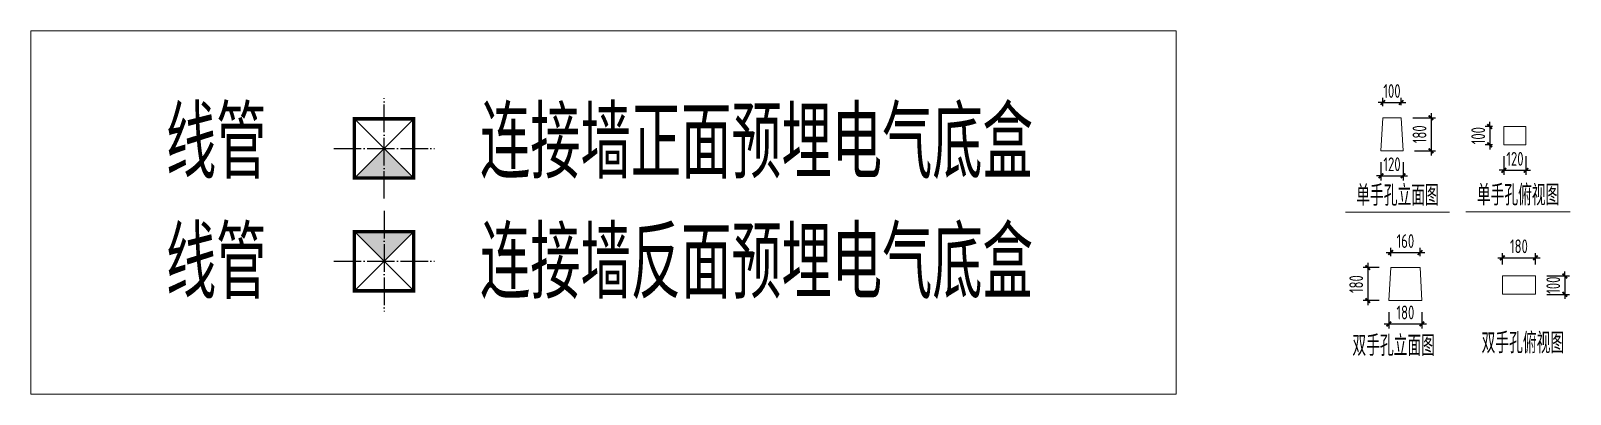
# Model space of a CAD drawing. Extents: x -85320 to 1679916, y -1321939 to 627.
# Drawn here: x 927253 to 994222, y -847620 to -831779 of the extents above; entities that cross this region are included whole.
import ezdxf
from ezdxf.enums import TextEntityAlignment as Align

# ---------------------------------------------------------------- set-up
doc = ezdxf.new("R2010")
doc.units = 0
doc.header["$LTSCALE"] = 1000
doc.linetypes.add('DOTE', pattern=[2.42, 2, -0.2, 0.02, -0.2])
for name, color, linetype in [('DIAN BOX', 7, 'Continuous'), ('DOTE', 1, 'DOTE'), ('G-03通用-09表格文字', 7, 'Continuous'), ('拉模', 7, 'Continuous'), ('水暖电标注图层', 7, 'Continuous')]:
    doc.layers.add(name, color=color, linetype=linetype)
for name, color, linetype, lineweight in [('WCOL', 7, 'Continuous', 0), ('手孔', 6, 'Continuous', 0), ('预制墙图名', 7, 'Continuous', 18)]:
    doc.layers.add(name, color=color, linetype=linetype, lineweight=lineweight)
doc.styles.add('TSSD_Dimension', font='tssdeng.shx', dxfattribs={"width": 0.7, "bigfont": 'hztxt.shx'})
doc.styles.add('样式 2', font='yjkeng.shx', dxfattribs={"width": 0.7, "bigfont": 'yjkchn.shx'})
doc.styles.add('设计院三', font='tssdeng.shx', dxfattribs={"width": 0.7, "bigfont": 'hztxt.shx'})
doc.dimstyles.new('标注', dxfattribs={"dimtxt": 300, "dimasz": 100, "dimexe": 100, "dimexo": 250, "dimgap": 100, "dimtad": 1, "dimdec": 0, "dimlfac": 0.25, "dimzin": 0, "dimdsep": 46, "dimtxsty": 'TSSD_Dimension', "dimblk": 'ARCHTICK', "dimcen": 0, "dimdle": 100, "dimclrt": 7, "dimadec": 0, "dimazin": 0, "dimtfac": 1, "dimtdec": 0, "dimtix": 1, "dimtmove": 2, "dimatfit": 3, "dimfxl": 1, "dimtolj": 1, "dimtzin": 0, "dimarcsym": 0})

# ---------------------------------------------------------------- blocks, each defined once
blk = doc.blocks.new('PVC-BOX.')
at = {"layer": 'DIAN BOX'}
h = blk.add_hatch(color=256, dxfattribs=at)
h.dxf.hatch_style = 1
h.paths.add_polyline_path([(5407.2, 973.1), (5450.2, 930.1), (5364.2, 930.1)])
at = {"layer": 'DIAN BOX', "color": 5}
for p, q in [((5364.2, 930.1), (5450.2, 1016.1)), ((5450.2, 930.1), (5364.2, 1016.1))]:
    blk.add_line(p, q, dxfattribs=at)
blk.add_lwpolyline([(5364.2, 930.1), (5450.2, 930.1), (5450.2, 1016.1), (5364.2, 1016.1)], close=True, dxfattribs=at)
blk = doc.blocks.new('dianhe01')
at = {"layer": 'DIAN BOX', "color": 5, "const_width": 5}
blk.add_lwpolyline([(0, -43), (86, -43), (86, 43), (0, 43)], close=True, dxfattribs=at)
at = {"layer": 'DOTE', "ltscale": 0.02}
for p, q in [((43, -73), (43, 73)), ((-30, 0), (116, 0))]:
    blk.add_line(p, q, dxfattribs=at)
at = {"layer": 'DIAN BOX', "color": 4}
blk.add_blockref('PVC-BOX.', (-5364.2, -973.1), dxfattribs=at)
blk = doc.blocks.new('_ArchTick')
at = {"color": 0, "linetype": 'ByBlock', "const_width": 0.4}
blk.add_lwpolyline([(-0.5, -0.5), (0.5, 0.5)], dxfattribs=at)
blk = doc.blocks.new('*D2984')
at = {"layer": 'Defpoints', "color": 0, "transparency": 16777216}
for p in [(1168529, -846977), (1168130, -847309), (1168529, -847287)]:
    blk.add_point(p, dxfattribs=at)
at = {"layer": '拉模', "color": 0, "lineweight": -2, "transparency": 16777216}
for p, q in [((1168130, -846977), (1168030, -846977)), ((1168130, -847059), (1168130, -846877)), ((1168130, -846977), (1168529, -846977)), ((1168529, -847037), (1168529, -846877)), ((1168529, -846977), (1168629, -846977))]:
    blk.add_line(p, q, dxfattribs=at)
at = {"layer": '拉模', "color": 0, "lineweight": -2, "transparency": 16777216, "xscale": 100, "yscale": 100, "zscale": 100}
blk.add_blockref('_ArchTick', (1168130, -846977), dxfattribs=at)
at = {"layer": '拉模', "color": 0, "lineweight": -2, "transparency": 16777216, "xscale": 100, "yscale": 100, "zscale": 100, "rotation": 180}
blk.add_blockref('_ArchTick', (1168529, -846977), dxfattribs=at)
at = {"layer": '拉模', "color": 7, "transparency": 16777216, "insert": (1168329, -846727), "char_height": 300, "attachment_point": 5, "style": 'TSSD_Dimension'}
blk.add_mtext('\\A1;100', dxfattribs=at)
blk = doc.blocks.new('*D2985')
at = {"layer": 'Defpoints', "color": 0, "transparency": 16777216}
for p in [(1168090, -848029), (1168570, -848029), (1168570, -848573)]:
    blk.add_point(p, dxfattribs=at)
at = {"layer": '拉模', "color": 0, "lineweight": -2, "transparency": 16777216}
for p, q in [((1168090, -848279), (1168090, -848673)), ((1168570, -848279), (1168570, -848673)), ((1168090, -848573), (1167990, -848573)), ((1168090, -848573), (1168570, -848573)), ((1168570, -848573), (1168670, -848573))]:
    blk.add_line(p, q, dxfattribs=at)
at = {"layer": '拉模', "color": 0, "lineweight": -2, "transparency": 16777216, "xscale": 100, "yscale": 100, "zscale": 100}
blk.add_blockref('_ArchTick', (1168090, -848573), dxfattribs=at)
at = {"layer": '拉模', "color": 0, "lineweight": -2, "transparency": 16777216, "xscale": 100, "yscale": 100, "zscale": 100, "rotation": 180}
blk.add_blockref('_ArchTick', (1168570, -848573), dxfattribs=at)
at = {"layer": '拉模', "color": 7, "transparency": 16777216, "insert": (1168330, -848323), "char_height": 300, "attachment_point": 5, "style": 'TSSD_Dimension'}
blk.add_mtext('\\A1;120', dxfattribs=at)
blk = doc.blocks.new('*D2986')
at = {"layer": 'Defpoints', "color": 0, "transparency": 16777216}
for p in [(1168530, -847309), (1168570, -848029), (1169178, -848029)]:
    blk.add_point(p, dxfattribs=at)
at = {"layer": '拉模', "color": 0, "lineweight": -2, "transparency": 16777216}
for p, q in [((1168780, -847309), (1169278, -847309)), ((1169178, -847209), (1169178, -848129)), ((1168820, -848029), (1169278, -848029))]:
    blk.add_line(p, q, dxfattribs=at)
at = {"layer": '拉模', "color": 0, "lineweight": -2, "transparency": 16777216, "xscale": 100, "yscale": 100, "zscale": 100}
for p, rotation in [((1169178, -847309), 90), ((1169178, -848029), 270)]:
    blk.add_blockref('_ArchTick', p, dxfattribs=dict(at, rotation=rotation))
at = {"layer": '拉模', "color": 7, "transparency": 16777216, "insert": (1168928, -847669), "char_height": 300, "attachment_point": 5, "rotation": 90, "style": 'TSSD_Dimension'}
blk.add_mtext('\\A1;180', dxfattribs=at)
blk = doc.blocks.new('*D2987')
at = {"layer": 'Defpoints', "color": 0, "transparency": 16777216}
for p in [(1170764, -847499), (1170455, -847899), (1170764, -847899)]:
    blk.add_point(p, dxfattribs=at)
at = {"layer": '拉模', "color": 0, "lineweight": -2, "transparency": 16777216}
for p, q in [((1170455, -847499), (1170455, -847399)), ((1170514, -847499), (1170355, -847499)), ((1170455, -847499), (1170455, -847899)), ((1170514, -847899), (1170355, -847899)), ((1170455, -847899), (1170455, -847999))]:
    blk.add_line(p, q, dxfattribs=at)
at = {"layer": '拉模', "color": 0, "lineweight": -2, "transparency": 16777216, "xscale": 100, "yscale": 100, "zscale": 100}
for p, rotation in [((1170455, -847499), 270), ((1170455, -847899), 90)]:
    blk.add_blockref('_ArchTick', p, dxfattribs=dict(at, rotation=rotation))
at = {"layer": '拉模', "color": 7, "transparency": 16777216, "insert": (1170205, -847699), "char_height": 300, "attachment_point": 5, "rotation": 90, "style": 'TSSD_Dimension'}
blk.add_mtext('\\A1;100', dxfattribs=at)
blk = doc.blocks.new('*D2988')
at = {"layer": 'Defpoints', "color": 0, "transparency": 16777216}
for p in [(1170764, -847899), (1171244, -847899), (1171244, -848455)]:
    blk.add_point(p, dxfattribs=at)
at = {"layer": '拉模', "color": 0, "lineweight": -2, "transparency": 16777216}
for p, q in [((1170764, -848149), (1170764, -848555)), ((1171244, -848149), (1171244, -848555)), ((1170764, -848455), (1170664, -848455)), ((1170764, -848455), (1171244, -848455)), ((1171244, -848455), (1171344, -848455))]:
    blk.add_line(p, q, dxfattribs=at)
at = {"layer": '拉模', "color": 0, "lineweight": -2, "transparency": 16777216, "xscale": 100, "yscale": 100, "zscale": 100}
blk.add_blockref('_ArchTick', (1170764, -848455), dxfattribs=at)
at = {"layer": '拉模', "color": 0, "lineweight": -2, "transparency": 16777216, "xscale": 100, "yscale": 100, "zscale": 100, "rotation": 180}
blk.add_blockref('_ArchTick', (1171244, -848455), dxfattribs=at)
at = {"layer": '拉模', "color": 7, "transparency": 16777216, "insert": (1171004, -848205), "char_height": 300, "attachment_point": 5, "style": 'TSSD_Dimension'}
blk.add_mtext('\\A1;120', dxfattribs=at)
blk = doc.blocks.new('*D2989')
at = {"layer": 'Defpoints', "color": 0, "transparency": 16777216}
for p in [(1168941, -850246), (1168301, -850574), (1168941, -850574)]:
    blk.add_point(p, dxfattribs=at)
at = {"layer": '拉模', "color": 0, "lineweight": -2, "transparency": 16777216}
for p, q in [((1168301, -850324), (1168301, -850146)), ((1168941, -850324), (1168941, -850146)), ((1168201, -850246), (1169041, -850246))]:
    blk.add_line(p, q, dxfattribs=at)
at = {"layer": '拉模', "color": 0, "lineweight": -2, "transparency": 16777216, "xscale": 100, "yscale": 100, "zscale": 100, "rotation": 180}
blk.add_blockref('_ArchTick', (1168301, -850246), dxfattribs=at)
at = {"layer": '拉模', "color": 0, "lineweight": -2, "transparency": 16777216, "xscale": 100, "yscale": 100, "zscale": 100}
blk.add_blockref('_ArchTick', (1168941, -850246), dxfattribs=at)
at = {"layer": '拉模', "color": 7, "transparency": 16777216, "insert": (1168621, -849996), "char_height": 300, "attachment_point": 5, "style": 'TSSD_Dimension'}
blk.add_mtext('\\A1;160', dxfattribs=at)
blk = doc.blocks.new('*D2990')
at = {"layer": 'Defpoints', "color": 0, "transparency": 16777216}
for p in [(1168261, -851294), (1168981, -851294), (1168981, -851802)]:
    blk.add_point(p, dxfattribs=at)
at = {"layer": '拉模', "color": 0, "lineweight": -2, "transparency": 16777216}
for p, q in [((1168161, -851802), (1169081, -851802)), ((1168261, -851544), (1168261, -851902)), ((1168981, -851544), (1168981, -851902))]:
    blk.add_line(p, q, dxfattribs=at)
at = {"layer": '拉模', "color": 0, "lineweight": -2, "transparency": 16777216, "xscale": 100, "yscale": 100, "zscale": 100, "rotation": 180}
blk.add_blockref('_ArchTick', (1168261, -851802), dxfattribs=at)
at = {"layer": '拉模', "color": 0, "lineweight": -2, "transparency": 16777216, "xscale": 100, "yscale": 100, "zscale": 100}
blk.add_blockref('_ArchTick', (1168981, -851802), dxfattribs=at)
at = {"layer": '拉模', "color": 7, "transparency": 16777216, "insert": (1168621, -851552), "char_height": 300, "attachment_point": 5, "style": 'TSSD_Dimension'}
blk.add_mtext('\\A1;180', dxfattribs=at)
blk = doc.blocks.new('*D2991')
at = {"layer": 'Defpoints', "color": 0, "transparency": 16777216}
for p in [(1168301, -850574), (1167802, -851294), (1168301, -851294)]:
    blk.add_point(p, dxfattribs=at)
at = {"layer": '拉模', "color": 0, "lineweight": -2, "transparency": 16777216}
for p, q in [((1167802, -850474), (1167802, -851394)), ((1168051, -850574), (1167702, -850574)), ((1168051, -851294), (1167702, -851294))]:
    blk.add_line(p, q, dxfattribs=at)
at = {"layer": '拉模', "color": 0, "lineweight": -2, "transparency": 16777216, "xscale": 100, "yscale": 100, "zscale": 100}
for p, rotation in [((1167802, -850574), 90), ((1167802, -851294), 270)]:
    blk.add_blockref('_ArchTick', p, dxfattribs=dict(at, rotation=rotation))
at = {"layer": '拉模', "color": 7, "transparency": 16777216, "insert": (1167552, -850934), "char_height": 300, "attachment_point": 5, "rotation": 90, "style": 'TSSD_Dimension'}
blk.add_mtext('\\A1;180', dxfattribs=at)
blk = doc.blocks.new('*D2992')
at = {"layer": 'Defpoints', "color": 0, "transparency": 16777216}
for p in [(1171450, -850361), (1170730, -850757), (1171450, -850757)]:
    blk.add_point(p, dxfattribs=at)
at = {"layer": '拉模', "color": 0, "lineweight": -2, "transparency": 16777216}
for p, q in [((1170630, -850361), (1171550, -850361)), ((1170730, -850507), (1170730, -850261)), ((1171450, -850507), (1171450, -850261))]:
    blk.add_line(p, q, dxfattribs=at)
at = {"layer": '拉模', "color": 0, "lineweight": -2, "transparency": 16777216, "xscale": 100, "yscale": 100, "zscale": 100, "rotation": 180}
blk.add_blockref('_ArchTick', (1170730, -850361), dxfattribs=at)
at = {"layer": '拉模', "color": 0, "lineweight": -2, "transparency": 16777216, "xscale": 100, "yscale": 100, "zscale": 100}
blk.add_blockref('_ArchTick', (1171450, -850361), dxfattribs=at)
at = {"layer": '拉模', "color": 7, "transparency": 16777216, "insert": (1171090, -850111), "char_height": 300, "attachment_point": 5, "style": 'TSSD_Dimension'}
blk.add_mtext('\\A1;180', dxfattribs=at)
blk = doc.blocks.new('*D2993')
at = {"layer": 'Defpoints', "color": 0, "transparency": 16777216}
for p in [(1171450, -850757), (1171450, -851157), (1172088, -851157)]:
    blk.add_point(p, dxfattribs=at)
at = {"layer": '拉模', "color": 0, "lineweight": -2, "transparency": 16777216}
for p, q in [((1171700, -850757), (1172188, -850757)), ((1172088, -850757), (1172088, -850657)), ((1172088, -850757), (1172088, -851157)), ((1171700, -851157), (1172188, -851157)), ((1172088, -851157), (1172088, -851257))]:
    blk.add_line(p, q, dxfattribs=at)
at = {"layer": '拉模', "color": 0, "lineweight": -2, "transparency": 16777216, "xscale": 100, "yscale": 100, "zscale": 100}
for p, rotation in [((1172088, -850757), 270), ((1172088, -851157), 90)]:
    blk.add_blockref('_ArchTick', p, dxfattribs=dict(at, rotation=rotation))
at = {"layer": '拉模', "color": 7, "transparency": 16777216, "insert": (1171838, -850957), "char_height": 300, "attachment_point": 5, "rotation": 90, "style": 'TSSD_Dimension'}
blk.add_mtext('\\A1;100', dxfattribs=at)
blk = doc.blocks.new('手孔详细图')
at = {"layer": '手孔', "color": 6}
for points in [[(1168090, -848029.3), (1168570, -848029.3), (1168530, -847309.3), (1168130, -847309.3)], [(1170763.7, -847899.4), (1171243.7, -847899.4), (1171243.7, -847499.4), (1170763.7, -847499.4)], [(1168981.1, -851294), (1168261.1, -851294), (1168301.1, -850574), (1168941.1, -850574)], [(1170730.1, -851156.6), (1171450.1, -851156.6), (1171450.1, -850756.6), (1170730.1, -850756.6)]]:
    blk.add_lwpolyline(points, close=True, dxfattribs=at)
at = {"layer": '预制墙图名', "color": 3}
for points in [[(1169582.2, -849364.1), (1167315.5, -849364.1)], [(1172206, -849356.6), (1169939.2, -849356.6)]]:
    blk.add_lwpolyline(points, dxfattribs=at)
at = {"layer": '预制墙图名', "linetype": 'Continuous', "style": '样式 2', "width": 0.7}
for s, p in [('单手孔立面图', (1168448.8, -849363.1)), ('单手孔俯视图', (1171072.6, -849355.6)), ('双手孔立面图', (1168366.4, -852634)), ('双手孔俯视图', (1171176.5, -852576.3))]:
    blk.add_text(s, height=450, dxfattribs=at).set_placement(p, align=Align.BOTTOM_CENTER)
at = {"layer": '拉模', "color": 3}
for base, p1, p2, picture, middle in [((1168528.7, -846977.2), (1168130, -847309.3), (1168528.7, -847287.2), '*D2984', (1168329.4, -846727.2)), ((1168570, -848573.4), (1168090, -848029.3), (1168570, -848029.3), '*D2985', (1168330, -848323.4)), ((1171243.7, -848455.5), (1170763.7, -847899.4), (1171243.7, -847899.4), '*D2988', (1171003.7, -848205.5)), ((1168941.1, -850245.7), (1168301.1, -850574), (1168941.1, -850574), '*D2989', (1168621.1, -849995.7)), ((1171450.1, -850360.9), (1170730.1, -850756.6), (1171450.1, -850756.6), '*D2992', (1171090.1, -850110.9)), ((1168981.1, -851802.3), (1168261.1, -851294), (1168981.1, -851294), '*D2990', (1168621.1, -851552.3))]:
    dim = blk.add_linear_dim(base=base, p1=p1, p2=p2, dimstyle='标注', dxfattribs=at)
    dim.commit()
    dim.dimension.update_dxf_attribs({"geometry": picture, "text_midpoint": middle})
for base, p1, p2, picture, middle in [((1169178.2, -848029.3), (1168530, -847309.3), (1168570, -848029.3), '*D2986', (1168928.2, -847669.3)), ((1170454.6, -847899.4), (1170763.7, -847499.4), (1170763.7, -847899.4), '*D2987', (1170204.6, -847699.4)), ((1167802.3, -851294), (1168301.1, -850574), (1168301.1, -851294), '*D2991', (1167552.3, -850934)), ((1172087.9, -851156.6), (1171450.1, -850756.6), (1171450.1, -851156.6), '*D2993', (1171837.9, -850956.6))]:
    dim = blk.add_linear_dim(base=base, p1=p1, p2=p2, angle=90, dimstyle='标注', dxfattribs=at)
    dim.commit()
    dim.dimension.update_dxf_attribs({"geometry": picture, "text_midpoint": middle})

msp = doc.modelspace()

# ---------------------------------------------------------------- linework, layer by layer
at = {"layer": 'WCOL', "color": 7}
msp.add_lwpolyline([(927253.04, -831778.719), (977076.175, -831778.719), (977076.175, -847620.143), (927253.04, -847620.143)], close=True, dxfattribs=at)

# ---------------------------------------------------------------- block references
at = {"layer": '拉模', "color": 3, "xscale": 2, "yscale": 2, "zscale": 2}
msp.add_blockref('手孔详细图', (-1350189.847, 859048.181), dxfattribs=at)
at = {"layer": '水暖电标注图层', "linetype": 'Continuous', "xscale": 30, "yscale": 30, "zscale": 30}
msp.add_blockref('dianhe01', (941330.268, -836906.344), dxfattribs=at)
msp.add_blockref('dianhe01', (941330.268, -836906.344), dxfattribs=at)
at = {"layer": '水暖电标注图层', "linetype": 'Continuous', "xscale": -30, "yscale": 30, "zscale": 30, "rotation": 180}
msp.add_blockref('dianhe01', (941330.268, -841823.647), dxfattribs=at)
msp.add_blockref('dianhe01', (941330.268, -841823.647), dxfattribs=at)

# ---------------------------------------------------------------- texts
at = {"layer": 'G-03通用-09表格文字', "linetype": 'Continuous', "style": '设计院三', "width": 0.7}
for s, p in [('线管       连接墙正面预埋电气底盒', (951989.336, -838223.337)), ('线管       连接墙正面预埋电气底盒', (951989.336, -838223.337)), ('线管       连接墙反面预埋电气底盒', (951989.336, -843458.773)), ('线管       连接墙反面预埋电气底盒', (951989.336, -843458.773))]:
    msp.add_text(s, height=3123.12, dxfattribs=at).set_placement(p, align=Align.CENTER)

doc.saveas('drawing.dxf')
